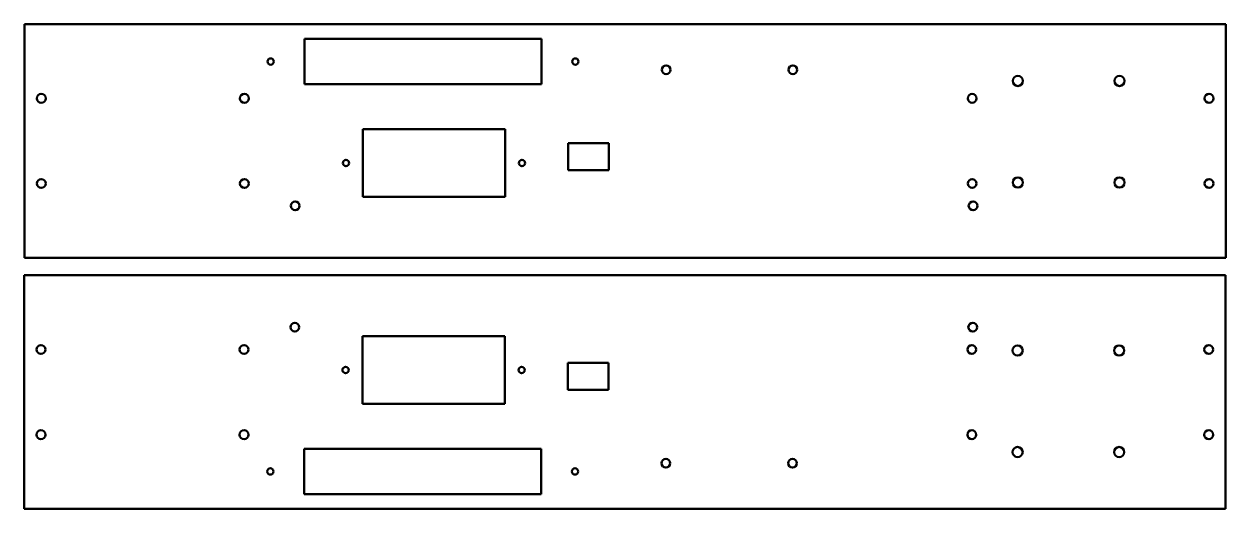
# Model space of a CAD drawing. Header units: inches. Extents: x 0.1 to 17.8, y 4.6 to 11.8.
import ezdxf

# ---------------------------------------------------------------- set-up
doc = ezdxf.new("R2010")
doc.units = ezdxf.units.IN
doc.header["$MEASUREMENT"] = 0
doc.layers.add('Visible (ANSI)', color=7, linetype='Continuous', lineweight=50)

msp = doc.modelspace()

# ---------------------------------------------------------------- linework, layer by layer
at = {"layer": 'Visible (ANSI)'}
for p, q in [((17.834, 11.768), (0.084, 11.768)), ((0.084, 11.768), (0.084, 8.316)), ((17.834, 8.316), (17.834, 11.768)), ((4.223, 10.878), (4.223, 11.55)), ((4.223, 11.55), (7.723, 11.55)), ((7.723, 11.55), (7.723, 10.878)), ((7.723, 10.878), (4.223, 10.878)), ((5.084, 10.216), (7.184, 10.216)), ((5.084, 9.216), (5.084, 10.216)), ((7.184, 10.216), (7.184, 9.216)), ((8.119, 9.608), (8.119, 10.008)), ((8.119, 10.008), (8.719, 10.008)), ((8.719, 10.008), (8.719, 9.608)), ((8.719, 9.608), (8.119, 9.608)), ((7.184, 9.216), (5.084, 9.216)), ((0.084, 8.316), (17.834, 8.316)), ((0.079, 8.059), (17.829, 8.059)), ((0.079, 4.607), (0.079, 8.059)), ((17.829, 8.059), (17.829, 4.607)), ((5.079, 7.159), (5.079, 6.159)), ((7.179, 7.159), (5.079, 7.159)), ((7.179, 6.159), (7.179, 7.159)), ((8.114, 6.767), (8.114, 6.367)), ((8.714, 6.767), (8.114, 6.767)), ((8.714, 6.367), (8.714, 6.767)), ((8.114, 6.367), (8.714, 6.367)), ((5.079, 6.159), (7.179, 6.159)), ((4.218, 5.497), (4.218, 4.825)), ((7.718, 5.497), (4.218, 5.497)), ((7.718, 4.825), (7.718, 5.497)), ((4.218, 4.825), (7.718, 4.825)), ((17.829, 4.607), (0.079, 4.607))]:
    msp.add_line(p, q, dxfattribs=at)
for centre, radius in [((3.723, 11.214), 0.0469), ((8.223, 11.214), 0.0469), ((9.565, 11.093), 0.065), ((11.435, 11.093), 0.065), ((14.76, 10.928), 0.075), ((16.26, 10.928), 0.075), ((0.334, 10.671), 0.065), ((3.334, 10.671), 0.065), ((14.084, 10.671), 0.065), ((17.584, 10.671), 0.065), ((4.834, 9.716), 0.0469), ((7.434, 9.716), 0.0469), ((0.334, 9.413), 0.065), ((3.334, 9.413), 0.065), ((14.084, 9.413), 0.065), ((14.76, 9.428), 0.075), ((16.26, 9.428), 0.075), ((17.584, 9.413), 0.065), ((4.085, 9.084), 0.065), ((14.098, 9.084), 0.065), ((4.08, 7.291), 0.065), ((14.093, 7.291), 0.065), ((0.329, 6.962), 0.065), ((3.329, 6.962), 0.065), ((14.079, 6.962), 0.065), ((14.756, 6.947), 0.075), ((16.256, 6.947), 0.075), ((17.579, 6.962), 0.065), ((4.829, 6.659), 0.0469), ((7.429, 6.659), 0.0469), ((0.329, 5.704), 0.065), ((3.329, 5.704), 0.065), ((14.079, 5.704), 0.065), ((17.579, 5.704), 0.065), ((14.756, 5.447), 0.075), ((16.256, 5.447), 0.075), ((9.56, 5.282), 0.065), ((11.43, 5.282), 0.065), ((3.718, 5.161), 0.0469), ((8.218, 5.161), 0.0469)]:
    msp.add_circle(centre, radius, dxfattribs=at)

doc.saveas('drawing.dxf')
